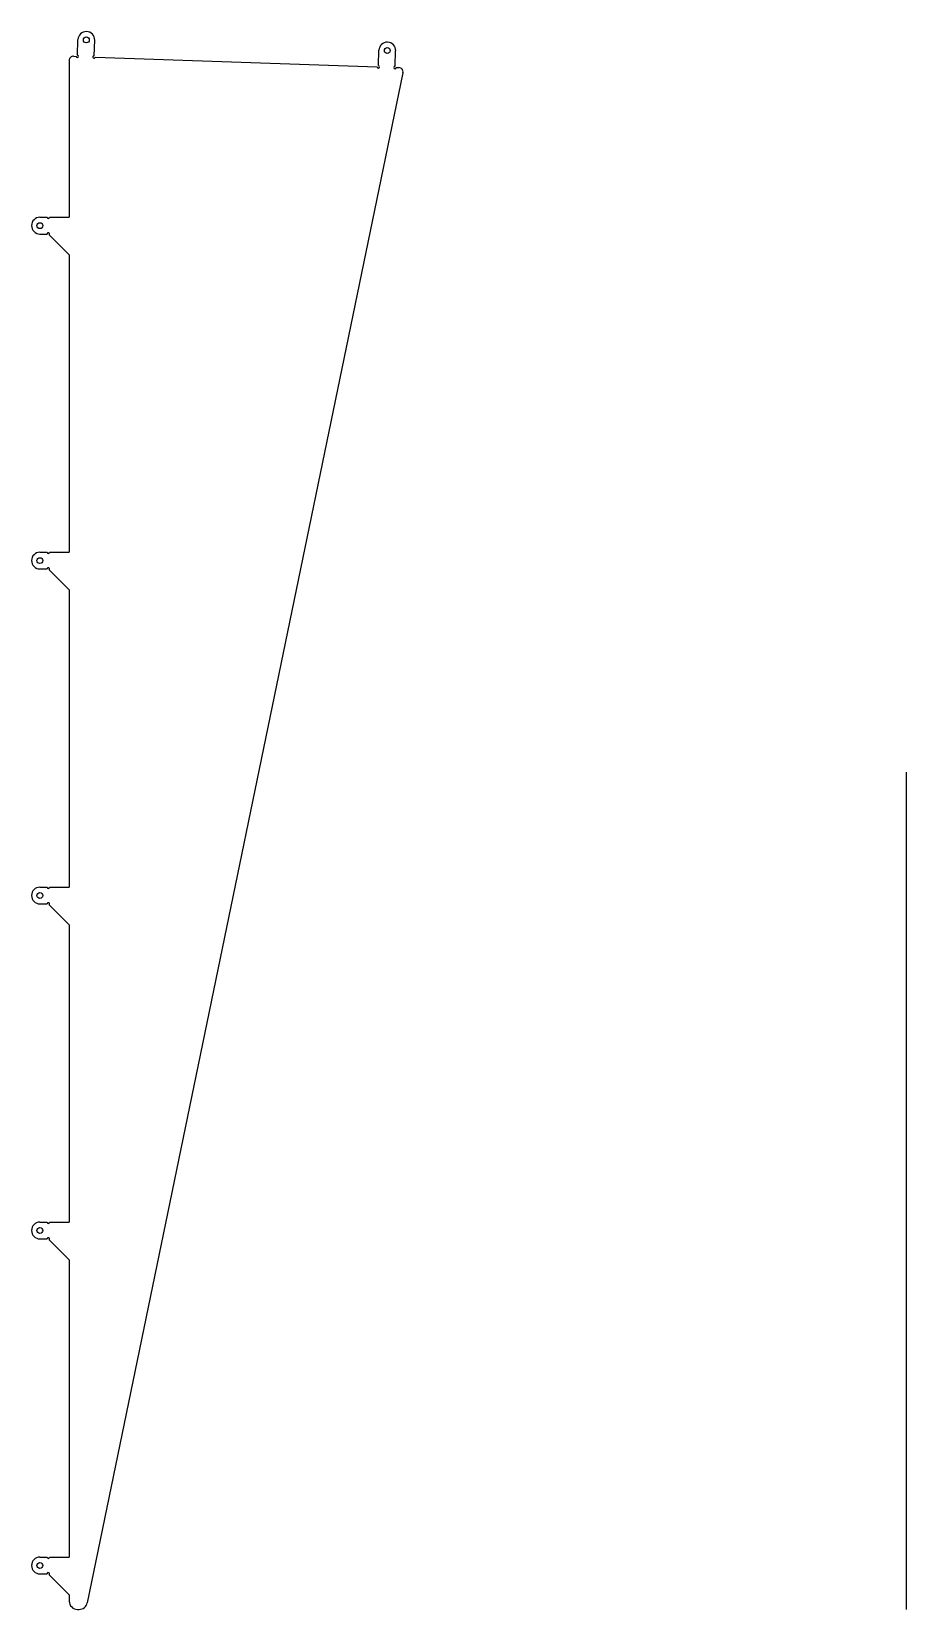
# Model space of a CAD drawing. Header units: millimetres. Extents: x -45 to 1000, y 0 to 1884.
import ezdxf

# ---------------------------------------------------------------- set-up
doc = ezdxf.new("R2010")
doc.units = ezdxf.units.MM
doc.layers.get('0').update_dxf_attribs({"linetype": 'CONTINUOUS'})

msp = doc.modelspace()

# ---------------------------------------------------------------- linework, layer by layer
for p, q in [((9.7, 1856.2), (10.4, 1874.6)), ((20.7, 1884.3), (20.7, 1884.3)), ((29.7, 1855.5), (30.4, 1873.9)), ((380.3, 1871.6), (380.3, 1871.6)), ((0, 1849.8), (0, 1662.5)), ((5.2, 1854.8), (8.2, 1854.7)), ((31.2, 1853.9), (367.8, 1842.2)), ((369.3, 1843.6), (369.9, 1862)), ((389.3, 1842.9), (389.9, 1861.3)), ((398.6, 1835.2), (21.6, 8)), ((389.2, 1841.4), (389.2, 1841.4)), ((389.2, 1841.4), (389.2, 1841.4)), ((390.7, 1841.4), (393.8, 1841.2)), ((-35, 1662.5), (-26.5, 1662.5)), ((-23.5, 1662.5), (0, 1662.5)), ((-35, 1642.5), (-26.5, 1642.5)), ((-23.9, 1641.4), (0, 1617.5)), ((0, 1617.5), (0, 1262.5)), ((-35, 1262.5), (-26.5, 1262.5)), ((-23.5, 1262.5), (0, 1262.5)), ((-35, 1242.5), (-26.5, 1242.5)), ((-23.9, 1241.4), (0, 1217.5)), ((0, 1217.5), (0, 862.5)), ((1000, 0), (1000, 1000)), ((-35, 862.5), (-26.5, 862.5)), ((-23.5, 862.5), (0, 862.5)), ((-35, 842.5), (-26.5, 842.5)), ((-23.9, 841.4), (0, 817.5)), ((0, 817.5), (0, 462.5)), ((-35, 462.5), (-26.5, 462.5)), ((-23.5, 462.5), (0, 462.5)), ((-35, 442.5), (-26.5, 442.5)), ((-23.9, 441.4), (0, 417.5)), ((0, 417.5), (0, 62.5)), ((-35, 62.5), (-26.5, 62.5)), ((-23.5, 62.5), (0, 62.5)), ((-35, 42.5), (-26.5, 42.5)), ((-23.9, 41.4), (0, 17.5)), ((0, 17.5), (0, 10)), ((10, 0), (11.8, 0))]:
    msp.add_line(p, q)
for centre in [(20.4, 1874.3), (379.9, 1861.6), (-35, 1652.5), (-35, 1252.5), (-35, 852.5), (-35, 452.5), (-35, 52.5)]:
    msp.add_circle(centre, 3.5)
for centre, radius, start, end in [((20.4, 1874.3), 10, 88, 178), ((20.4, 1874.3), 10, -2, 88), ((379.9, 1861.6), 10, 88, 178), ((380, 1861.6), 10, -2, 88), ((5, 1849.8), 5, 88, 180), ((9.7, 1854.7), 1.5, -182, 88), ((29.7, 1854), 1.5, 88, 360), ((369.2, 1842.1), 1.5, -182, 88), ((389.2, 1841.4), 1.5, 88, 358), ((393.7, 1836.2), 5, -11.6553, 88), ((-35, 1652.5), 10, 90, 180), ((-25, 1662.5), 1.5, -180, 0), ((-35, 1652.5), 10, 179.9994, 270), ((-25, 1642.5), 1.5, -45.0548, 180), ((-35, 1252.5), 10, 90, 180), ((-25, 1262.5), 1.5, -180, 0), ((-35, 1252.5), 10, 179.9994, 270), ((-25, 1242.5), 1.5, -45.0548, 180), ((-35, 852.5), 10, 90, 180), ((-35, 852.5), 10, 179.9994, 270), ((-25, 862.5), 1.5, -180, 0), ((-25, 842.5), 1.5, -45.0548, 180), ((-35, 452.5), 10, 90, 180), ((-35, 452.5), 10, 179.9994, 270), ((-25, 462.5), 1.5, -180, 0), ((-25, 442.5), 1.5, -45.0548, 180), ((-35, 52.5), 10, 90, 180), ((-25, 62.5), 1.5, -180, 0), ((-35, 52.5), 10, 179.9994, 270), ((-25, 42.5), 1.5, -45.0548, 180), ((10, 10), 10, 180, 270), ((11.8, 10), 10, 270, 348.3447)]:
    msp.add_arc(centre, radius, start, end)

doc.saveas('drawing.dxf')
